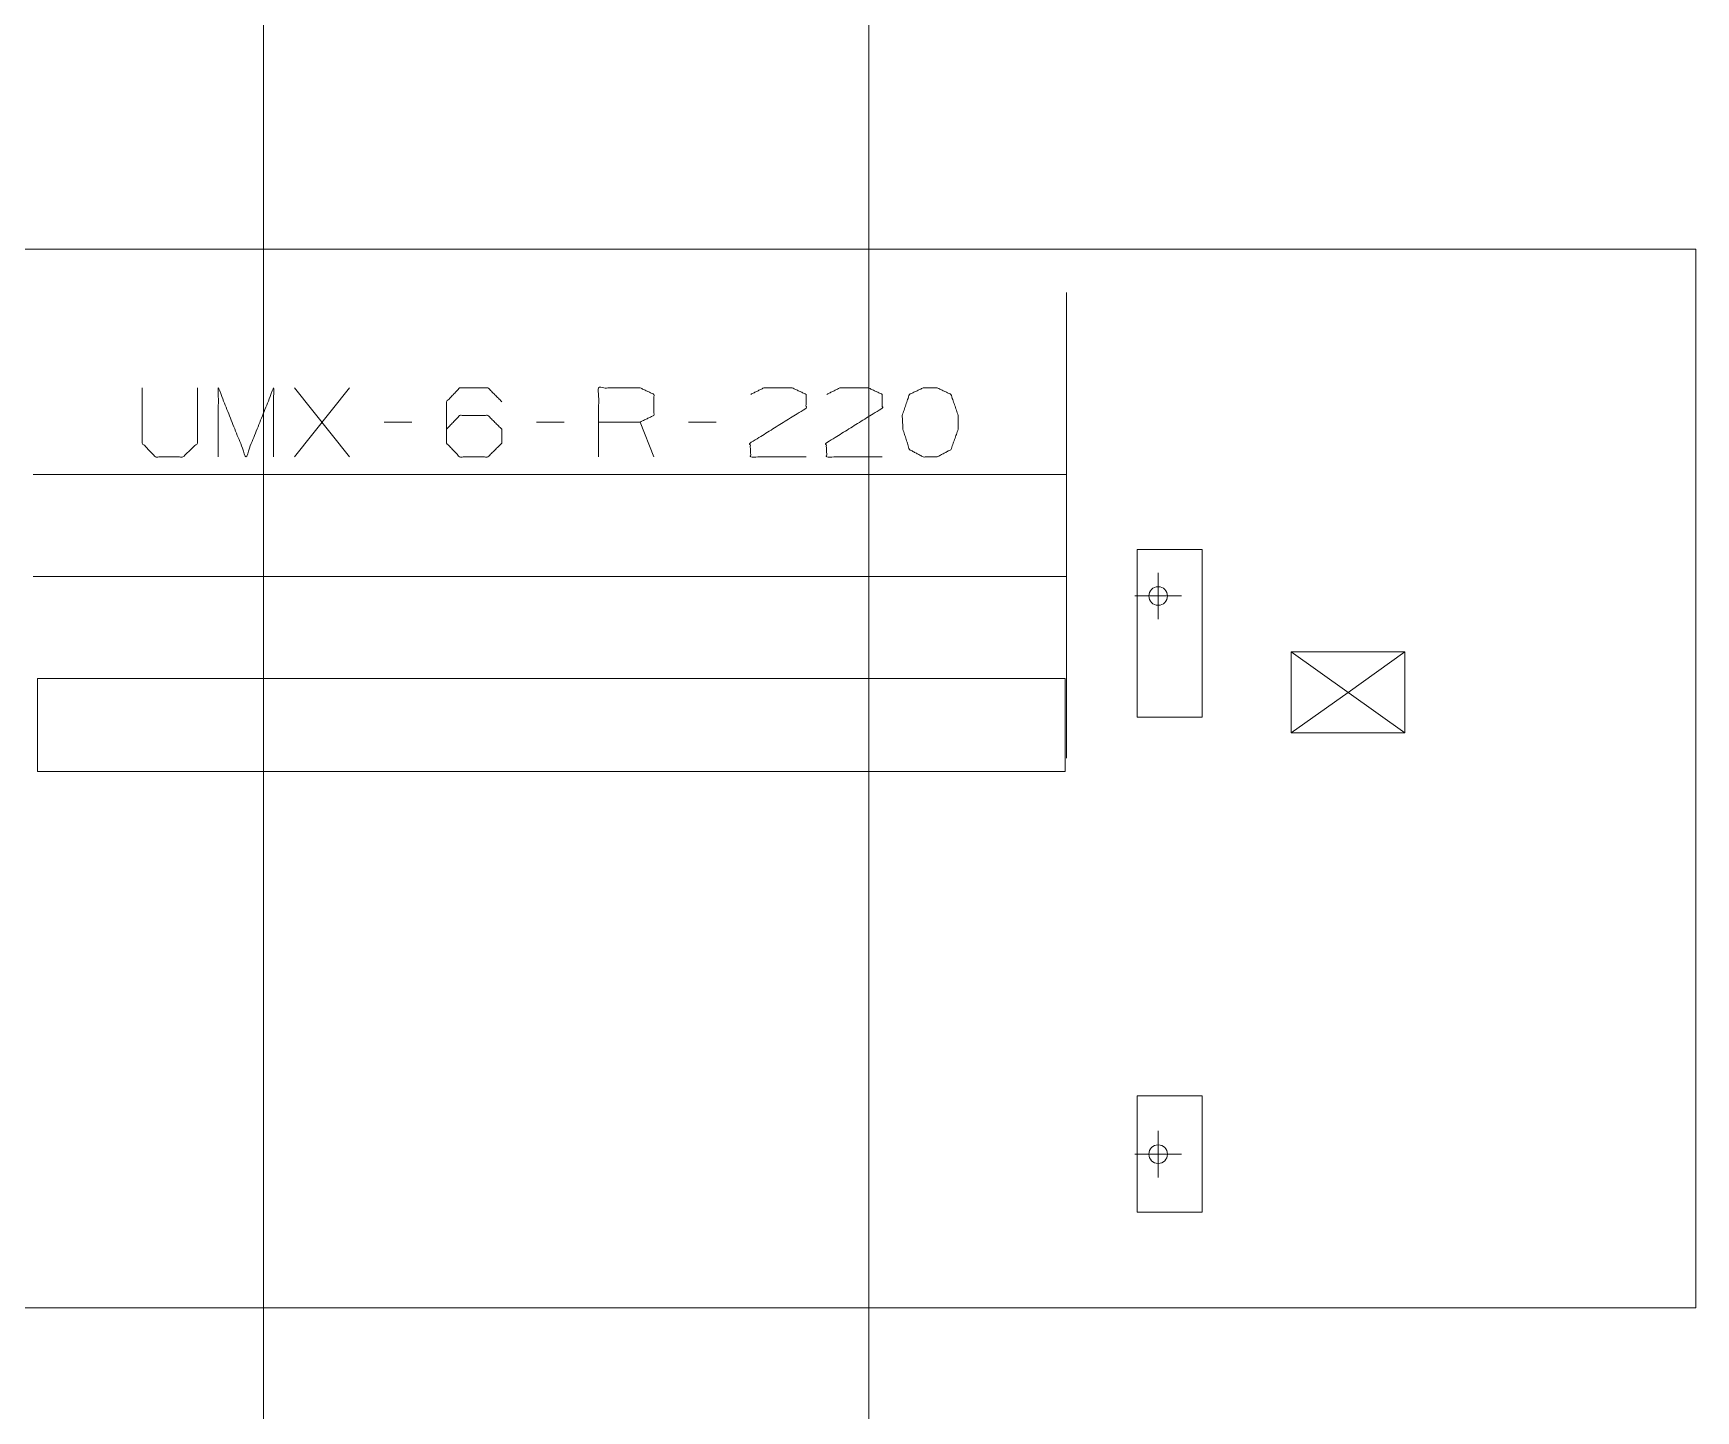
# Model space of a CAD drawing. Header units: millimetres. Extents: x 3056 to 110866, y 16649 to 58349.
# Drawn here: x 95561 to 99133, y 24326 to 27285 of the extents above; entities that cross this region are included whole.
import ezdxf

# ---------------------------------------------------------------- set-up
doc = ezdxf.new("R2010")
doc.units = ezdxf.units.MM
doc.layers.add('1', color=7, linetype='Continuous', true_color=0xffffff)

msp = doc.modelspace()

# ---------------------------------------------------------------- linework, layer by layer
at = {"layer": '1', "color": 143, "linetype": 'Continuous', "lineweight": 13}
for p, q in [((97356.5, 17870.4), (97356.5, 55303.3)), ((96056.5, 54873.3), (96056.5, 17870.4))]:
    msp.add_line(p, q, dxfattribs=at)
at = {"layer": '1', "color": 80, "linetype": 'Continuous', "lineweight": 13}
for p, q in [((93506.5, 26821.3), (99133.5, 26821.3)), ((93506.5, 26821.3), (99133.5, 26821.3)), ((99133.5, 26821.3), (99133.5, 24547.3)), ((99133.5, 26821.3), (99133.5, 24547.3)), ((96122.6, 26375), (96241.3, 26523.4)), ((96241.3, 26375), (96122.6, 26523.4)), ((96375.1, 26450), (96315.7, 26450)), ((96701.9, 26450), (96642.6, 26450)), ((96895.1, 26375), (96865.4, 26450)), ((97028.8, 26450), (96969.4, 26450)), ((97781.5, 26337.5), (95561.5, 26337.5)), ((98073, 26176.3), (97933, 26176.3)), ((97933, 26176.3), (97933, 25816.3)), ((98073, 25816.3), (98073, 26176.3)), ((95561.5, 26118.4), (97781.5, 26118.4)), ((97978.5, 26126.3), (97978.5, 26026.3)), ((97928.5, 26076.3), (98028.5, 26076.3)), ((98264.5, 25782.3), (98264.5, 25956.3)), ((98508.5, 25782.3), (98264.5, 25956.3)), ((98264.5, 25956.3), (98508.5, 25956.3)), ((98508.5, 25956.3), (98386.5, 25869.3)), ((98508.5, 25956.3), (98508.5, 25782.3)), ((95570.5, 25899.3), (97778.5, 25899.3)), ((95570.5, 25699.3), (95570.5, 25899.3)), ((97778.5, 25899.3), (97778.5, 25699.3)), ((98264.5, 25782.3), (98386.5, 25869.3)), ((97933, 25816.3), (98073, 25816.3)), ((98508.5, 25782.3), (98264.5, 25782.3)), ((97778.5, 25699.3), (95570.5, 25699.3)), ((97933, 25002.3), (97933, 24752.3)), ((98073, 25002.3), (97933, 25002.3)), ((98073, 24752.3), (98073, 25002.3)), ((97978.5, 24927.3), (97978.5, 24827.3)), ((97928.5, 24877.3), (98028.5, 24877.3)), ((97933, 24752.3), (98073, 24752.3)), ((99133.5, 24547.3), (93506.5, 24547.3)), ((99133.5, 24547.3), (93506.5, 24547.3))]:
    msp.add_line(p, q, dxfattribs=at)
for centre in [(97978.5, 26076.3), (97978.5, 24877.3)]:
    msp.add_circle(centre, 20, dxfattribs=at)
for points, knots in [([(97781.5, 26227.9), (97781.5, 26238.1), (97781.5, 26248.3), (97781.5, 26258.5), (97781.5, 26268.7), (97781.5, 26278.9), (97781.5, 26289), (97781.5, 26299.1), (97781.5, 26309.2), (97781.5, 26319.2), (97781.5, 26329.2), (97781.5, 26339.2), (97781.5, 26349.1), (97781.5, 26359), (97781.5, 26368.8), (97781.5, 26378.6), (97781.5, 26388.3), (97781.5, 26397.9), (97781.5, 26407.4), (97781.5, 26416.9), (97781.5, 26426.3), (97781.5, 26435.7), (97781.5, 26444.9), (97781.5, 26454), (97781.5, 26463.1), (97781.5, 26472), (97781.5, 26480.9), (97781.5, 26489.6), (97781.5, 26498.3), (97781.5, 26506.8), (97781.5, 26515.2), (97781.5, 26523.5), (97781.5, 26531.7), (97781.5, 26539.7), (97781.5, 26547.6), (97781.5, 26555.4), (97781.5, 26563), (97781.5, 26570.5), (97781.5, 26574.2), (97781.5, 26581.5), (97781.5, 26588.6), (97781.5, 26595.6), (97781.5, 26602.4), (97781.5, 26609.1), (97781.5, 26615.6), (97781.5, 26618.9), (97781.5, 26625.1), (97781.5, 26631.3), (97781.5, 26637.2), (97781.5, 26643), (97781.5, 26648.6), (97781.5, 26654), (97781.5, 26659.2), (97781.5, 26664.3), (97781.5, 26666.8), (97781.5, 26671.6), (97781.5, 26676.2), (97781.5, 26680.6), (97781.5, 26684.8), (97781.5, 26686.9), (97781.5, 26690.9), (97781.5, 26694.6), (97781.5, 26698.2), (97781.5, 26699.9), (97781.5, 26703.1), (97781.5, 26706.2), (97781.5, 26709.1), (97781.5, 26711.8), (97781.5, 26714.2), (97781.5, 26716.5), (97781.5, 26718.6), (97781.5, 26720.4), (97781.5, 26722.1), (97781.5, 26723.5), (97781.5, 26724.2), (97781.5, 26725.3), (97781.5, 26726.3), (97781.5, 26726.6), (97781.5, 26727.3), (97781.5, 26727.7), (97781.5, 26727.9), (97781.5, 26727.9)], [0, 0, 0.020399, 0.040788, 0.061161, 0.081508, 0.101822, 0.122095, 0.142314, 0.162476, 0.182568, 0.202587, 0.22252, 0.242364, 0.262102, 0.281734, 0.30125, 0.320633, 0.33989, 0.359003, 0.377969, 0.396775, 0.415418, 0.433886, 0.452174, 0.470271, 0.488178, 0.505879, 0.523368, 0.54064, 0.55769, 0.574507, 0.59108, 0.607416, 0.623492, 0.639309, 0.654861, 0.670143, 0.685145, 0.692501, 0.707074, 0.721346, 0.735326, 0.748995, 0.762351, 0.775395, 0.781835, 0.794392, 0.806616, 0.818506, 0.830052, 0.841255, 0.852108, 0.862607, 0.872746, 0.877635, 0.887229, 0.896452, 0.9053, 0.913777, 0.917921, 0.925821, 0.933341, 0.940469, 0.943834, 0.950375, 0.956524, 0.96227, 0.967615, 0.972557, 0.977098, 0.98123, 0.984956, 0.988268, 0.991173, 0.992523, 0.994804, 0.996677, 0.997402, 0.998651, 0.999481, 0.999899, 1, 1]), ([(95795.7, 26523.4), (95795.7, 26404.7), (95823.8, 26375), (95883.2, 26375), (95914.4, 26404.7), (95914.4, 26523.4)], [0, 0, 0.311783, 0.41916, 0.575045, 0.688217, 1, 1]), ([(95959.1, 26375), (95959.1, 26523.4), (96018.5, 26375), (96077.9, 26523.4), (96077.9, 26375)], [0, 0, 0.240729, 0.5, 0.759271, 1, 1]), ([(96449.4, 26434.4), (96477.6, 26464.1), (96538.5, 26464.1), (96568.2, 26434.4), (96568.2, 26404.7), (96538.5, 26375), (96477.6, 26375), (96449.4, 26404.7), (96449.4, 26493.7), (96477.6, 26523.4), (96538.5, 26523.4), (96568.2, 26493.7)], [0, 0, 0.07432, 0.18508, 0.261386, 0.315348, 0.391654, 0.502414, 0.576734, 0.738614, 0.812934, 0.923694, 1, 1]), ([(96776.3, 26375), (96776.3, 26523.4), (96865.4, 26523.4), (96895.1, 26509.4), (96895.1, 26464.1), (96865.4, 26450), (96776.3, 26450)], [0, 0, 0.339234, 0.542767, 0.617839, 0.721395, 0.796467, 1, 1]), ([(97103.2, 26509.4), (97131.3, 26523.4), (97192.3, 26523.4), (97221.9, 26509.4), (97221.9, 26479.7), (97101.6, 26404.7), (97103.2, 26375), (97221.9, 26375)], [0, 0, 0.070645, 0.20753, 0.281318, 0.348001, 0.666467, 0.733242, 1, 1]), ([(97266.6, 26509.4), (97294.8, 26523.4), (97355.7, 26523.4), (97385.4, 26509.4), (97385.4, 26479.7), (97265.1, 26404.7), (97266.6, 26375), (97385.4, 26375)], [0, 0, 0.070645, 0.20753, 0.281318, 0.348001, 0.666467, 0.733242, 1, 1]), ([(97503.5, 26375), (97533.2, 26390.6), (97548.8, 26434.4), (97548.8, 26464.1), (97533.2, 26509.4), (97503.5, 26523.4), (97473.8, 26523.4), (97444.1, 26509.4), (97428.5, 26464.1), (97430.1, 26434.4), (97444.1, 26390.6), (97473.8, 26375), (97503.5, 26375)], [0, 0, 0.07627, 0.181891, 0.249383, 0.358358, 0.433038, 0.50053, 0.575211, 0.684178, 0.751762, 0.856238, 0.932509, 1, 1]), ([(97781.5, 25727.9), (97781.5, 25728), (97781.5, 25728.2), (97781.5, 25728.6), (97781.5, 25728.9), (97781.5, 25729.6), (97781.5, 25730.5), (97781.5, 25731.1), (97781.5, 25732.4), (97781.5, 25733), (97781.5, 25734.6), (97781.5, 25736.3), (97781.5, 25738.3), (97781.5, 25740.5), (97781.5, 25742.9), (97781.5, 25745.4), (97781.5, 25748.2), (97781.5, 25751.2), (97781.5, 25754.3), (97781.5, 25757.7), (97781.5, 25761.3), (97781.5, 25765), (97781.5, 25769), (97781.5, 25773.1), (97781.5, 25777.5), (97781.5, 25782), (97781.5, 25786.7), (97781.5, 25791.6), (97781.5, 25796.6), (97781.5, 25801.9), (97781.5, 25807.3), (97781.5, 25812.9), (97781.5, 25818.7), (97781.5, 25824.6), (97781.5, 25827.7), (97781.5, 25833.9), (97781.5, 25840.2), (97781.5, 25846.8), (97781.5, 25853.4), (97781.5, 25860.3), (97781.5, 25867.3), (97781.5, 25870.8), (97781.5, 25878), (97781.5, 25881.7), (97781.5, 25889.1), (97781.5, 25896.7), (97781.5, 25904.4), (97781.5, 25912.2), (97781.5, 25920.2), (97781.5, 25928.3), (97781.5, 25936.5), (97781.5, 25944.9), (97781.5, 25953.4), (97781.5, 25961.9), (97781.5, 25970.6), (97781.5, 25979.4), (97781.5, 25988.3), (97781.5, 25997.3), (97781.5, 26006.4), (97781.5, 26015.6), (97781.5, 26024.9), (97781.5, 26034.3), (97781.5, 26043.7), (97781.5, 26053.2), (97781.5, 26062.8), (97781.5, 26072.5), (97781.5, 26082.2), (97781.5, 26092), (97781.5, 26101.8), (97781.5, 26106.8), (97781.5, 26116.7), (97781.5, 26126.7), (97781.5, 26136.7), (97781.5, 26146.7), (97781.5, 26156.8), (97781.5, 26161.8), (97781.5, 26172), (97781.5, 26182.1), (97781.5, 26192.3), (97781.5, 26202.5), (97781.5, 26207.6), (97781.5, 26217.7), (97781.5, 26227.9)], [0, 0, 0.000101, 0.000519, 0.001349, 0.001873, 0.003328, 0.005196, 0.006339, 0.008827, 0.010176, 0.013287, 0.016806, 0.020733, 0.025072, 0.029813, 0.034957, 0.040508, 0.04645, 0.052795, 0.059531, 0.066665, 0.074179, 0.082084, 0.090366, 0.099028, 0.108067, 0.117475, 0.127254, 0.137393, 0.147892, 0.158745, 0.169948, 0.181499, 0.193384, 0.199496, 0.211889, 0.224605, 0.237649, 0.251005, 0.264679, 0.278654, 0.285719, 0.300144, 0.307499, 0.322358, 0.337498, 0.352913, 0.368602, 0.384546, 0.400755, 0.417206, 0.433902, 0.450835, 0.467996, 0.485374, 0.502974, 0.520775, 0.538777, 0.55697, 0.575348, 0.593906, 0.612628, 0.631514, 0.650554, 0.669736, 0.689061, 0.708508, 0.728082, 0.747767, 0.757636, 0.77748, 0.797413, 0.817432, 0.837524, 0.857686, 0.867793, 0.888039, 0.908332, 0.928663, 0.949025, 0.959212, 0.979601, 1, 1])]:
    msp.add_open_spline(points, degree=1, knots=knots, dxfattribs=at)

doc.saveas('drawing.dxf')
